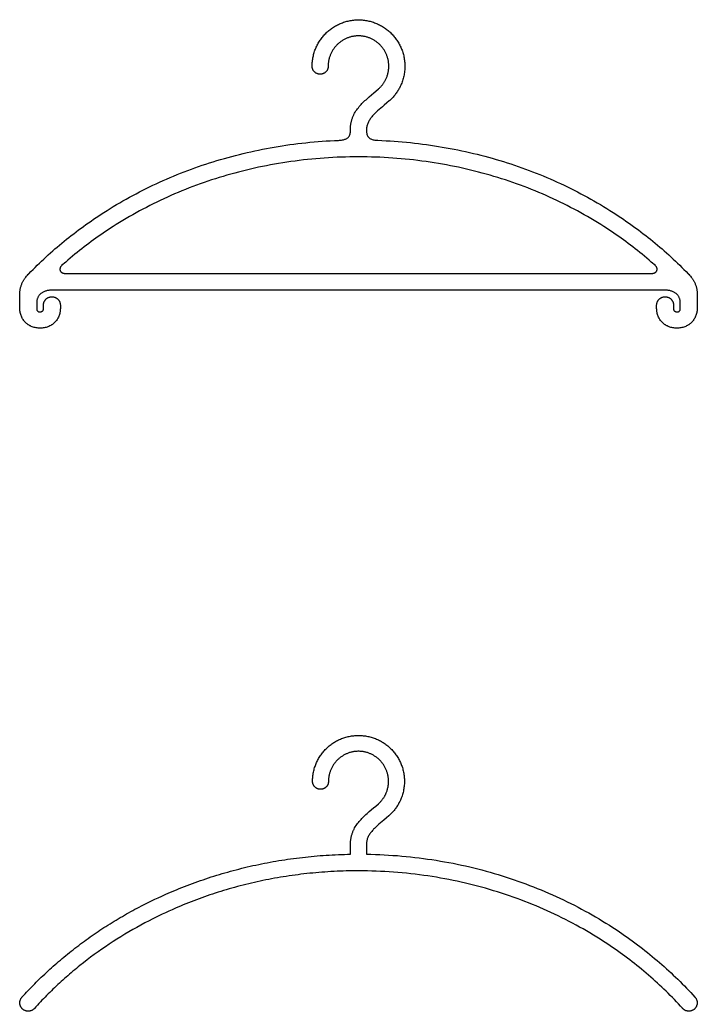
# Model space of a CAD drawing. Extents: x 27 to 2943, y 104 to 2866.
# Drawn here: x 1024 to 1424, y 1786 to 2371 of the extents above; entities that cross this region are included whole.
import ezdxf

# ---------------------------------------------------------------- set-up
doc = ezdxf.new("R2010")
doc.units = 0
doc.layers.add('IMPORT_-_HANGER_PACK_EPS', color=18, linetype='CONTINUOUS')

msp = doc.modelspace()

# ---------------------------------------------------------------- linework, layer by layer
at = {"layer": 'IMPORT_-_HANGER_PACK_EPS'}
for points in [[(1038.14, 2202.74), (1038.15, 2202.99), (1038.17, 2203.25), (1038.2, 2203.5), (1038.24, 2203.74), (1038.3, 2203.98), (1038.37, 2204.22), (1038.45, 2204.45), (1038.53, 2204.68), (1038.63, 2204.9), (1038.74, 2205.11), (1038.86, 2205.32), (1038.99, 2205.53), (1039.13, 2205.72), (1039.28, 2205.91), (1039.44, 2206.09), (1039.6, 2206.26), (1039.78, 2206.43), (1039.96, 2206.59), (1040.15, 2206.73), (1040.34, 2206.87), (1040.54, 2207), (1040.75, 2207.12), (1040.97, 2207.23), (1041.19, 2207.33), (1041.42, 2207.42), (1041.65, 2207.5), (1041.88, 2207.57), (1042.13, 2207.62), (1042.37, 2207.67), (1042.62, 2207.7), (1042.87, 2207.72), (1043.13, 2207.73), (1043.39, 2207.72), (1043.64, 2207.7), (1043.89, 2207.67), (1044.14, 2207.62), (1044.38, 2207.57), (1044.61, 2207.5), (1044.85, 2207.42), (1045.07, 2207.33), (1045.29, 2207.23), (1045.51, 2207.12), (1045.72, 2207), (1045.92, 2206.87), (1046.12, 2206.73), (1046.3, 2206.59), (1046.49, 2206.43), (1046.66, 2206.26), (1046.82, 2206.09), (1046.98, 2205.91), (1047.13, 2205.72), (1047.27, 2205.53), (1047.4, 2205.32), (1047.52, 2205.11), (1047.63, 2204.9), (1047.73, 2204.68), (1047.82, 2204.45), (1047.9, 2204.22), (1047.96, 2203.98), (1048.02, 2203.74), (1048.06, 2203.5), (1048.09, 2203.25), (1048.11, 2202.99), (1048.12, 2202.74), (1048.12, 2200.63), (1048.12, 2200.63), (1048.1, 2200.63), (1048.09, 2200.04), (1048.04, 2199.46), (1047.97, 2198.88), (1047.87, 2198.32), (1047.74, 2197.76), (1047.59, 2197.22), (1047.41, 2196.69), (1047.2, 2196.17), (1046.97, 2195.66), (1046.72, 2195.16), (1046.45, 2194.68), (1046.15, 2194.22), (1045.83, 2193.77), (1045.49, 2193.34), (1045.13, 2192.93), (1044.75, 2192.53), (1044.54, 2192.32), (1044.32, 2192.12), (1044.1, 2191.93), (1043.87, 2191.74), (1043.63, 2191.56), (1043.4, 2191.38), (1043.15, 2191.21), (1042.91, 2191.05), (1042.66, 2190.9), (1042.4, 2190.75), (1041.88, 2190.47), (1041.35, 2190.22), (1040.8, 2190), (1040.24, 2189.8), (1039.67, 2189.63), (1039.1, 2189.48), (1038.52, 2189.37), (1037.93, 2189.27), (1037.34, 2189.21), (1036.74, 2189.17), (1036.15, 2189.16), (1035.55, 2189.17), (1034.96, 2189.21), (1034.37, 2189.28), (1033.78, 2189.37), (1033.2, 2189.49), (1032.62, 2189.63), (1032.06, 2189.8), (1031.5, 2190), (1030.95, 2190.22), (1030.42, 2190.48), (1030.16, 2190.61), (1029.9, 2190.75), (1029.65, 2190.9), (1029.4, 2191.05), (1029.15, 2191.22), (1028.91, 2191.38), (1028.67, 2191.56), (1028.43, 2191.74), (1028.21, 2191.93), (1027.98, 2192.12), (1027.76, 2192.32), (1027.55, 2192.53), (1027.17, 2192.93), (1026.81, 2193.34), (1026.48, 2193.77), (1026.16, 2194.22), (1025.86, 2194.68), (1025.59, 2195.16), (1025.33, 2195.66), (1025.1, 2196.16), (1024.9, 2196.69), (1024.72, 2197.22), (1024.57, 2197.76), (1024.44, 2198.32), (1024.34, 2198.88), (1024.27, 2199.46), (1024.22, 2200.04), (1024.21, 2200.63), (1024.19, 2200.63), (1024.19, 2200.63), (1024.19, 2209.18), (1024.19, 2209.66), (1024.21, 2210.13), (1024.24, 2210.59), (1024.28, 2211.05), (1024.33, 2211.49), (1024.39, 2211.93), (1024.47, 2212.36), (1024.55, 2212.78), (1024.65, 2213.2), (1024.76, 2213.61), (1024.88, 2214.02), (1025.01, 2214.42), (1025.15, 2214.81), (1025.3, 2215.2), (1025.46, 2215.59), (1025.63, 2215.97), (1025.8, 2216.32), (1025.98, 2216.66), (1026.16, 2216.99), (1026.35, 2217.32), (1026.55, 2217.65), (1026.75, 2217.97), (1026.96, 2218.28), (1027.18, 2218.59), (1027.41, 2218.9), (1027.64, 2219.2), (1028.13, 2219.81), (1028.65, 2220.4), (1029.2, 2220.99), (1029.19, 2220.99), (1029.19, 2220.99), (1029.34, 2221.14), (1029.48, 2221.29), (1030.72, 2222.56), (1031.97, 2223.82), (1033.22, 2225.08), (1034.49, 2226.32), (1035.76, 2227.56), (1037.05, 2228.78), (1038.34, 2230), (1039.64, 2231.21), (1040.95, 2232.4), (1042.27, 2233.59), (1043.6, 2234.77), (1044.93, 2235.94), (1046.28, 2237.1), (1047.63, 2238.25), (1048.99, 2239.38), (1050.36, 2240.51), (1051.75, 2241.64), (1053.16, 2242.77), (1054.57, 2243.88), (1055.99, 2244.98), (1057.43, 2246.08), (1058.87, 2247.17), (1060.32, 2248.24), (1061.79, 2249.31), (1063.26, 2250.37), (1064.74, 2251.42), (1066.23, 2252.46), (1067.74, 2253.5), (1069.25, 2254.52), (1070.77, 2255.53), (1072.3, 2256.54), (1073.84, 2257.53), (1075.68, 2258.7), (1077.54, 2259.86), (1079.4, 2261), (1081.28, 2262.13), (1083.17, 2263.24), (1085.08, 2264.34), (1086.99, 2265.42), (1088.92, 2266.49), (1090.86, 2267.54), (1092.81, 2268.58), (1094.77, 2269.61), (1096.74, 2270.62), (1098.72, 2271.61), (1100.71, 2272.59), (1102.72, 2273.55), (1104.73, 2274.5), (1106.76, 2275.43), (1108.8, 2276.34), (1110.85, 2277.24), (1112.9, 2278.13), (1114.97, 2279), (1117.05, 2279.85), (1119.14, 2280.68), (1121.24, 2281.5), (1123.35, 2282.31), (1125.47, 2283.09), (1127.6, 2283.87), (1129.73, 2284.62), (1131.88, 2285.36), (1134.04, 2286.08), (1136.21, 2286.78), (1138.38, 2287.47), (1140.57, 2288.14), (1142.76, 2288.8), (1144.97, 2289.43), (1147.18, 2290.05), (1149.4, 2290.66), (1151.63, 2291.24), (1153.87, 2291.81), (1156.12, 2292.36), (1158.37, 2292.89), (1160.64, 2293.41), (1162.91, 2293.9), (1165.19, 2294.38), (1167.48, 2294.84), (1169.77, 2295.29), (1172.08, 2295.71), (1174.39, 2296.12), (1176.71, 2296.51), (1179.04, 2296.88), (1181.37, 2297.23), (1183.72, 2297.57), (1186.07, 2297.88), (1188.42, 2298.18), (1190.79, 2298.46), (1193.16, 2298.72), (1195.54, 2298.96), (1197.92, 2299.18), (1200.31, 2299.38), (1202.71, 2299.56), (1205.12, 2299.73), (1207.53, 2299.87), (1209.95, 2299.99), (1212.37, 2300.1), (1213.03, 2300.14), (1213.65, 2300.19), (1214.23, 2300.27), (1214.77, 2300.36), (1215.27, 2300.47), (1215.73, 2300.6), (1216.16, 2300.74), (1216.55, 2300.89), (1216.91, 2301.06), (1217.24, 2301.24), (1217.54, 2301.43), (1217.81, 2301.63), (1218.05, 2301.84), (1218.27, 2302.06), (1218.46, 2302.29), (1218.64, 2302.53), (1218.79, 2302.77), (1218.92, 2303.02), (1219.03, 2303.27), (1219.12, 2303.53), (1219.2, 2303.78), (1219.26, 2304.04), (1219.32, 2304.31), (1219.36, 2304.57), (1219.39, 2304.83), (1219.41, 2305.09), (1219.43, 2305.59), (1219.44, 2306.09), (1219.43, 2306.55), (1219.44, 2307.02), (1219.45, 2307.47), (1219.48, 2307.92), (1219.51, 2308.37), (1219.55, 2308.8), (1219.6, 2309.24), (1219.66, 2309.66), (1219.73, 2310.08), (1219.81, 2310.5), (1219.89, 2310.91), (1219.99, 2311.31), (1220.09, 2311.71), (1220.2, 2312.11), (1220.32, 2312.5), (1220.44, 2312.88), (1220.57, 2313.26), (1220.71, 2313.63), (1220.86, 2314), (1221.02, 2314.37), (1221.18, 2314.73), (1221.35, 2315.09), (1221.52, 2315.44), (1221.89, 2316.14), (1222.29, 2316.82), (1222.71, 2317.48), (1223.15, 2318.14), (1223.62, 2318.78), (1224.11, 2319.4), (1224.62, 2320.02), (1225.14, 2320.63), (1225.69, 2321.23), (1226.25, 2321.82), (1226.82, 2322.41), (1227.41, 2322.99), (1228.02, 2323.56), (1228.63, 2324.13), (1229.26, 2324.7), (1230.55, 2325.83), (1231.87, 2326.95), (1233.21, 2328.08), (1234.52, 2329.2), (1236.05, 2330.52), (1236.25, 2330.7), (1236.25, 2330.7), (1236.25, 2330.7), (1236.53, 2330.96), (1236.81, 2331.23), (1237.07, 2331.5), (1237.34, 2331.78), (1237.59, 2332.06), (1237.84, 2332.35), (1238.09, 2332.64), (1238.32, 2332.93), (1238.55, 2333.23), (1238.78, 2333.54), (1238.99, 2333.85), (1239.2, 2334.16), (1239.41, 2334.48), (1239.6, 2334.8), (1239.79, 2335.13), (1239.98, 2335.46), (1240.21, 2335.93), (1240.5, 2336.55), (1240.69, 2336.97), (1240.86, 2337.4), (1241.03, 2337.84), (1241.18, 2338.28), (1241.32, 2338.73), (1241.45, 2339.18), (1241.57, 2339.64), (1241.68, 2340.1), (1241.77, 2340.56), (1241.86, 2341.03), (1241.93, 2341.5), (1241.99, 2341.98), (1242.03, 2342.46), (1242.06, 2342.94), (1242.08, 2343.42), (1242.09, 2343.91), (1242.07, 2343.91), (1242.07, 2343.91), (1242.07, 2343.91), (1242.09, 2343.91), (1242.09, 2344.37), (1242.07, 2344.83), (1242.04, 2345.29), (1242, 2345.74), (1241.95, 2346.19), (1241.88, 2346.63), (1241.81, 2347.07), (1241.73, 2347.51), (1241.63, 2347.95), (1241.53, 2348.38), (1241.41, 2348.8), (1241.28, 2349.22), (1241.15, 2349.64), (1241, 2350.05), (1240.85, 2350.46), (1240.68, 2350.87), (1240.5, 2351.26), (1240.32, 2351.66), (1240.13, 2352.05), (1239.92, 2352.43), (1239.71, 2352.81), (1239.49, 2353.18), (1239.26, 2353.55), (1239.02, 2353.91), (1238.78, 2354.26), (1238.52, 2354.61), (1238.26, 2354.95), (1237.99, 2355.29), (1237.71, 2355.61), (1237.43, 2355.94), (1237.13, 2356.25), (1236.83, 2356.56), (1236.53, 2356.86), (1236.21, 2357.15), (1235.89, 2357.44), (1235.56, 2357.72), (1235.22, 2357.99), (1234.88, 2358.25), (1234.53, 2358.5), (1234.18, 2358.75), (1233.82, 2358.99), (1233.45, 2359.22), (1233.08, 2359.44), (1232.7, 2359.65), (1232.32, 2359.85), (1231.93, 2360.05), (1231.54, 2360.23), (1231.14, 2360.41), (1230.74, 2360.57), (1230.33, 2360.73), (1229.91, 2360.87), (1229.5, 2361.01), (1229.07, 2361.14), (1228.65, 2361.25), (1228.22, 2361.36), (1227.78, 2361.45), (1227.35, 2361.54), (1226.9, 2361.61), (1226.46, 2361.67), (1226.01, 2361.72), (1225.56, 2361.76), (1225.1, 2361.79), (1224.65, 2361.81), (1224.19, 2361.82), (1224.19, 2361.8), (1224.19, 2361.8), (1224.18, 2361.8), (1224.18, 2361.82), (1223.72, 2361.81), (1223.27, 2361.79), (1222.81, 2361.76), (1222.36, 2361.72), (1221.91, 2361.67), (1221.47, 2361.61), (1221.03, 2361.54), (1220.59, 2361.45), (1220.15, 2361.36), (1219.72, 2361.25), (1219.3, 2361.14), (1218.88, 2361.01), (1218.46, 2360.87), (1218.05, 2360.73), (1217.64, 2360.57), (1217.23, 2360.41), (1216.83, 2360.23), (1216.44, 2360.05), (1216.05, 2359.85), (1215.67, 2359.65), (1215.29, 2359.44), (1214.92, 2359.22), (1214.55, 2358.99), (1214.19, 2358.75), (1213.84, 2358.51), (1213.49, 2358.25), (1213.15, 2357.99), (1212.81, 2357.72), (1212.48, 2357.44), (1212.16, 2357.15), (1211.85, 2356.86), (1211.54, 2356.56), (1211.24, 2356.25), (1210.95, 2355.94), (1210.66, 2355.61), (1210.38, 2355.29), (1210.11, 2354.95), (1209.85, 2354.61), (1209.59, 2354.26), (1209.35, 2353.91), (1209.11, 2353.55), (1208.88, 2353.18), (1208.66, 2352.81), (1208.45, 2352.43), (1208.25, 2352.05), (1208.05, 2351.66), (1207.87, 2351.26), (1207.69, 2350.87), (1207.53, 2350.46), (1207.37, 2350.05), (1207.22, 2349.64), (1207.09, 2349.22), (1206.96, 2348.8), (1206.85, 2348.37), (1206.74, 2347.94), (1206.65, 2347.51), (1206.56, 2347.07), (1206.49, 2346.63), (1206.43, 2346.19), (1206.37, 2345.74), (1206.33, 2345.29), (1206.3, 2344.83), (1206.29, 2344.37), (1206.28, 2343.91), (1206.3, 2343.91), (1206.3, 2343.91), (1206.29, 2343.67), (1206.28, 2343.43), (1206.25, 2343.19), (1206.2, 2342.96), (1206.15, 2342.73), (1206.09, 2342.5), (1206.01, 2342.28), (1205.93, 2342.06), (1205.83, 2341.85), (1205.73, 2341.65), (1205.61, 2341.45), (1205.49, 2341.26), (1205.36, 2341.07), (1205.22, 2340.89), (1205.07, 2340.72), (1204.91, 2340.55), (1204.74, 2340.4), (1204.57, 2340.25), (1204.39, 2340.1), (1204.21, 2339.97), (1204.01, 2339.85), (1203.81, 2339.73), (1203.61, 2339.63), (1203.4, 2339.53), (1203.18, 2339.45), (1202.96, 2339.37), (1202.74, 2339.31), (1202.51, 2339.26), (1202.27, 2339.22), (1202.03, 2339.19), (1201.79, 2339.17), (1201.55, 2339.16), (1201.3, 2339.17), (1201.06, 2339.19), (1200.82, 2339.22), (1200.59, 2339.26), (1200.36, 2339.31), (1200.14, 2339.37), (1199.91, 2339.45), (1199.7, 2339.53), (1199.49, 2339.63), (1199.28, 2339.73), (1199.08, 2339.85), (1198.89, 2339.97), (1198.71, 2340.1), (1198.53, 2340.25), (1198.35, 2340.4), (1198.19, 2340.55), (1198.03, 2340.72), (1197.88, 2340.89), (1197.74, 2341.07), (1197.61, 2341.26), (1197.48, 2341.45), (1197.37, 2341.65), (1197.27, 2341.85), (1197.17, 2342.06), (1197.09, 2342.28), (1197.01, 2342.5), (1196.95, 2342.73), (1196.89, 2342.96), (1196.85, 2343.19), (1196.82, 2343.43), (1196.8, 2343.67), (1196.8, 2343.91), (1196.8, 2343.91), (1196.82, 2343.91), (1196.82, 2344.62), (1196.85, 2345.32), (1196.89, 2346.02), (1196.96, 2346.72), (1197.03, 2347.41), (1197.13, 2348.09), (1197.24, 2348.77), (1197.37, 2349.44), (1197.52, 2350.11), (1197.68, 2350.76), (1197.85, 2351.42), (1198.04, 2352.07), (1198.25, 2352.71), (1198.47, 2353.34), (1198.71, 2353.96), (1198.96, 2354.58), (1199.23, 2355.19), (1199.51, 2355.79), (1199.81, 2356.39), (1200.11, 2356.98), (1200.44, 2357.55), (1200.77, 2358.12), (1201.12, 2358.68), (1201.48, 2359.23), (1201.86, 2359.77), (1202.25, 2360.3), (1202.64, 2360.83), (1203.06, 2361.34), (1203.48, 2361.84), (1203.92, 2362.33), (1204.36, 2362.81), (1204.82, 2363.28), (1205.29, 2363.74), (1205.77, 2364.18), (1206.26, 2364.62), (1206.76, 2365.04), (1207.27, 2365.45), (1207.79, 2365.85), (1208.33, 2366.24), (1208.87, 2366.62), (1209.42, 2366.98), (1209.98, 2367.33), (1210.55, 2367.66), (1211.12, 2367.98), (1211.71, 2368.29), (1212.3, 2368.59), (1212.91, 2368.87), (1213.52, 2369.14), (1214.13, 2369.39), (1214.76, 2369.62), (1215.39, 2369.85), (1216.03, 2370.05), (1216.68, 2370.25), (1217.33, 2370.42), (1217.99, 2370.58), (1218.66, 2370.73), (1219.33, 2370.86), (1220.01, 2370.97), (1220.69, 2371.06), (1221.38, 2371.14), (1222.07, 2371.2), (1222.77, 2371.25), (1223.48, 2371.27), (1224.18, 2371.28), (1224.18, 2371.3), (1224.19, 2371.3), (1224.19, 2371.3), (1224.19, 2371.28), (1224.89, 2371.27), (1225.6, 2371.25), (1226.3, 2371.2), (1226.99, 2371.14), (1227.68, 2371.06), (1228.36, 2370.97), (1229.04, 2370.86), (1229.71, 2370.73), (1230.38, 2370.58), (1231.04, 2370.42), (1231.69, 2370.25), (1232.34, 2370.05), (1232.98, 2369.85), (1233.61, 2369.62), (1234.24, 2369.39), (1234.86, 2369.14), (1235.47, 2368.87), (1236.07, 2368.59), (1236.66, 2368.29), (1237.25, 2367.98), (1237.83, 2367.66), (1238.4, 2367.33), (1238.96, 2366.98), (1239.51, 2366.62), (1240.05, 2366.24), (1240.58, 2365.85), (1241.1, 2365.45), (1241.61, 2365.04), (1242.11, 2364.62), (1242.6, 2364.18), (1243.08, 2363.74), (1243.55, 2363.28), (1244.01, 2362.81), (1244.46, 2362.33), (1244.89, 2361.84), (1245.32, 2361.34), (1245.73, 2360.83), (1246.13, 2360.3), (1246.51, 2359.77), (1246.89, 2359.23), (1247.25, 2358.68), (1247.6, 2358.12), (1247.94, 2357.55), (1248.26, 2356.98), (1248.57, 2356.39), (1248.86, 2355.79), (1249.14, 2355.19), (1249.41, 2354.58), (1249.66, 2353.96), (1249.9, 2353.34), (1250.12, 2352.71), (1250.33, 2352.07), (1250.52, 2351.42), (1250.7, 2350.77), (1250.86, 2350.11), (1251, 2349.44), (1251.13, 2348.77), (1251.24, 2348.09), (1251.34, 2347.41), (1251.42, 2346.72), (1251.48, 2346.02), (1251.52, 2345.33), (1251.55, 2344.62), (1251.56, 2343.91), (1251.58, 2343.91), (1251.58, 2343.91), (1251.58, 2343.91), (1251.56, 2343.91), (1251.55, 2343.16), (1251.52, 2342.41), (1251.47, 2341.67), (1251.4, 2340.93), (1251.31, 2340.2), (1251.2, 2339.48), (1251.08, 2338.76), (1250.93, 2338.05), (1250.77, 2337.35), (1250.59, 2336.65), (1250.39, 2335.96), (1250.18, 2335.28), (1249.95, 2334.61), (1249.7, 2333.95), (1249.43, 2333.29), (1249.15, 2332.65), (1248.98, 2332.28), (1248.78, 2331.89), (1248.33, 2331.01), (1248.04, 2330.49), (1247.75, 2329.97), (1247.44, 2329.47), (1247.12, 2328.97), (1246.8, 2328.48), (1246.46, 2328), (1246.12, 2327.53), (1245.76, 2327.06), (1245.4, 2326.6), (1245.02, 2326.15), (1244.64, 2325.71), (1244.25, 2325.28), (1243.85, 2324.86), (1243.44, 2324.45), (1243.02, 2324.04), (1242.6, 2323.65), (1242.56, 2323.61), (1242.56, 2323.61), (1242.56, 2323.61), (1242.27, 2323.37), (1240.88, 2322.18), (1239.29, 2320.85), (1238.29, 2320), (1237.3, 2319.15), (1236.33, 2318.31), (1235.39, 2317.47), (1234.94, 2317.06), (1234.49, 2316.64), (1234.06, 2316.21), (1233.64, 2315.79), (1233.23, 2315.37), (1232.83, 2314.94), (1232.45, 2314.51), (1232.09, 2314.08), (1231.74, 2313.65), (1231.4, 2313.21), (1231.09, 2312.77), (1230.79, 2312.32), (1230.51, 2311.88), (1230.25, 2311.42), (1230.01, 2310.96), (1229.8, 2310.5), (1229.6, 2310.03), (1229.43, 2309.55), (1229.28, 2309.07), (1229.16, 2308.58), (1229.06, 2308.08), (1228.99, 2307.58), (1228.95, 2307.07), (1228.94, 2306.55), (1228.93, 2306.12), (1228.93, 2305.66), (1228.94, 2305.17), (1228.96, 2304.92), (1228.98, 2304.66), (1229.01, 2304.4), (1229.05, 2304.15), (1229.1, 2303.89), (1229.17, 2303.63), (1229.25, 2303.37), (1229.35, 2303.11), (1229.46, 2302.86), (1229.6, 2302.62), (1229.75, 2302.37), (1229.93, 2302.14), (1230.13, 2301.91), (1230.36, 2301.7), (1230.61, 2301.49), (1230.89, 2301.29), (1231.2, 2301.1), (1231.55, 2300.93), (1231.92, 2300.77), (1232.33, 2300.62), (1232.77, 2300.49), (1233.25, 2300.38), (1233.77, 2300.29), (1234.33, 2300.21), (1234.93, 2300.15), (1235.57, 2300.12), (1238, 2300.01), (1240.43, 2299.89), (1242.85, 2299.75), (1245.26, 2299.59), (1247.67, 2299.41), (1250.07, 2299.21), (1252.46, 2298.99), (1254.84, 2298.75), (1257.22, 2298.5), (1259.6, 2298.22), (1261.96, 2297.93), (1264.32, 2297.61), (1266.67, 2297.28), (1269.01, 2296.93), (1271.34, 2296.56), (1273.67, 2296.17), (1275.99, 2295.77), (1278.3, 2295.34), (1280.61, 2294.9), (1282.9, 2294.44), (1285.19, 2293.96), (1287.47, 2293.47), (1289.74, 2292.95), (1292.01, 2292.42), (1294.26, 2291.87), (1296.51, 2291.3), (1298.74, 2290.72), (1300.97, 2290.11), (1303.19, 2289.49), (1305.4, 2288.86), (1307.6, 2288.2), (1309.8, 2287.53), (1311.98, 2286.84), (1314.15, 2286.14), (1316.32, 2285.42), (1318.47, 2284.68), (1320.62, 2283.92), (1322.75, 2283.15), (1324.88, 2282.36), (1326.99, 2281.56), (1329.1, 2280.74), (1331.19, 2279.9), (1333.28, 2279.05), (1335.35, 2278.18), (1337.42, 2277.29), (1339.47, 2276.39), (1341.52, 2275.47), (1343.55, 2274.54), (1345.57, 2273.59), (1347.58, 2272.62), (1349.58, 2271.64), (1351.57, 2270.65), (1353.55, 2269.64), (1355.51, 2268.61), (1357.47, 2267.57), (1359.41, 2266.51), (1361.34, 2265.44), (1363.26, 2264.36), (1365.17, 2263.26), (1367.07, 2262.14), (1368.95, 2261.01), (1370.83, 2259.87), (1372.69, 2258.71), (1374.54, 2257.53), (1376.08, 2256.54), (1377.61, 2255.53), (1379.13, 2254.52), (1380.64, 2253.5), (1382.14, 2252.46), (1383.63, 2251.42), (1385.11, 2250.37), (1386.59, 2249.31), (1388.05, 2248.24), (1389.5, 2247.17), (1390.95, 2246.08), (1392.38, 2244.98), (1393.8, 2243.88), (1395.22, 2242.77), (1396.62, 2241.64), (1398.01, 2240.51), (1399.38, 2239.38), (1400.74, 2238.25), (1402.1, 2237.1), (1403.44, 2235.94), (1404.78, 2234.77), (1406.1, 2233.59), (1407.42, 2232.4), (1408.73, 2231.21), (1410.03, 2230), (1411.33, 2228.78), (1412.61, 2227.56), (1413.88, 2226.32), (1415.15, 2225.08), (1416.4, 2223.82), (1417.65, 2222.56), (1418.89, 2221.29), (1419.04, 2221.14), (1419.18, 2220.99), (1419.18, 2220.99), (1419.18, 2220.99), (1419.72, 2220.4), (1420.24, 2219.81), (1420.73, 2219.2), (1420.96, 2218.9), (1421.19, 2218.59), (1421.41, 2218.28), (1421.62, 2217.97), (1421.83, 2217.65), (1422.02, 2217.32), (1422.21, 2216.99), (1422.4, 2216.66), (1422.57, 2216.32), (1422.74, 2215.97), (1422.91, 2215.59), (1423.07, 2215.2), (1423.23, 2214.81), (1423.37, 2214.42), (1423.5, 2214.02), (1423.61, 2213.61), (1423.72, 2213.2), (1423.82, 2212.78), (1423.9, 2212.36), (1423.98, 2211.93), (1424.04, 2211.49), (1424.09, 2211.05), (1424.13, 2210.59), (1424.16, 2210.13), (1424.18, 2209.66), (1424.19, 2209.18), (1424.19, 2200.63), (1424.19, 2200.63), (1424.17, 2200.63), (1424.15, 2200.04), (1424.11, 2199.46), (1424.03, 2198.88), (1423.93, 2198.32), (1423.81, 2197.76), (1423.65, 2197.22), (1423.47, 2196.69), (1423.27, 2196.16), (1423.04, 2195.66), (1422.79, 2195.16), (1422.51, 2194.68), (1422.22, 2194.22), (1421.9, 2193.77), (1421.56, 2193.34), (1421.2, 2192.93), (1420.82, 2192.53), (1420.61, 2192.32), (1420.39, 2192.12), (1420.17, 2191.93), (1419.94, 2191.74), (1419.7, 2191.56), (1419.47, 2191.38), (1419.22, 2191.22), (1418.98, 2191.05), (1418.73, 2190.9), (1418.47, 2190.75), (1417.95, 2190.48), (1417.42, 2190.22), (1416.87, 2190), (1416.31, 2189.8), (1415.75, 2189.63), (1415.17, 2189.49), (1414.59, 2189.37), (1414, 2189.28), (1413.41, 2189.21), (1412.82, 2189.17), (1412.22, 2189.16), (1411.63, 2189.17), (1411.04, 2189.21), (1410.44, 2189.27), (1409.86, 2189.37), (1409.27, 2189.48), (1408.7, 2189.63), (1408.13, 2189.8), (1407.57, 2190), (1407.03, 2190.22), (1406.49, 2190.47), (1406.23, 2190.61), (1405.97, 2190.75), (1405.72, 2190.9), (1405.47, 2191.05), (1405.22, 2191.21), (1404.98, 2191.38), (1404.74, 2191.56), (1404.5, 2191.74), (1404.28, 2191.93), (1404.05, 2192.12), (1403.83, 2192.32), (1403.62, 2192.53), (1403.24, 2192.93), (1402.88, 2193.34), (1402.54, 2193.77), (1402.23, 2194.22), (1401.93, 2194.68), (1401.65, 2195.16), (1401.4, 2195.66), (1401.17, 2196.17), (1400.97, 2196.69), (1400.79, 2197.22), (1400.63, 2197.76), (1400.51, 2198.32), (1400.4, 2198.88), (1400.33, 2199.46), (1400.29, 2200.04), (1400.27, 2200.63), (1400.25, 2200.63), (1400.25, 2200.63), (1400.25, 2202.74), (1400.26, 2202.99), (1400.28, 2203.25), (1400.31, 2203.5), (1400.35, 2203.74), (1400.41, 2203.98), (1400.48, 2204.22), (1400.56, 2204.45), (1400.65, 2204.68), (1400.75, 2204.9), (1400.86, 2205.11), (1400.98, 2205.32), (1401.11, 2205.53), (1401.24, 2205.72), (1401.39, 2205.91), (1401.55, 2206.09), (1401.71, 2206.26), (1401.89, 2206.43), (1402.07, 2206.59), (1402.26, 2206.73), (1402.45, 2206.87), (1402.66, 2207), (1402.86, 2207.12), (1403.08, 2207.23), (1403.3, 2207.33), (1403.53, 2207.42), (1403.76, 2207.5), (1404, 2207.57), (1404.24, 2207.62), (1404.48, 2207.67), (1404.73, 2207.7), (1404.99, 2207.72), (1405.24, 2207.73), (1405.5, 2207.72), (1405.75, 2207.7), (1406, 2207.67), (1406.25, 2207.62), (1406.49, 2207.57), (1406.73, 2207.5), (1406.96, 2207.42), (1407.18, 2207.33), (1407.4, 2207.23), (1407.62, 2207.12), (1407.83, 2207), (1408.03, 2206.87), (1408.23, 2206.73), (1408.42, 2206.59), (1408.6, 2206.43), (1408.77, 2206.26), (1408.93, 2206.09), (1409.09, 2205.91), (1409.24, 2205.72), (1409.38, 2205.53), (1409.51, 2205.32), (1409.63, 2205.11), (1409.74, 2204.9), (1409.84, 2204.68), (1409.93, 2204.45), (1410.01, 2204.22), (1410.07, 2203.98), (1410.13, 2203.74), (1410.17, 2203.5), (1410.21, 2203.25), (1410.22, 2202.99), (1410.23, 2202.74), (1410.23, 2200.63), (1410.23, 2200.63), (1410.23, 2200.63), (1410.24, 2200.41), (1410.28, 2200.19), (1410.33, 2199.99), (1410.4, 2199.81), (1410.49, 2199.64), (1410.6, 2199.48), (1410.72, 2199.34), (1410.86, 2199.22), (1411, 2199.11), (1411.16, 2199.01), (1411.32, 2198.93), (1411.5, 2198.86), (1411.67, 2198.81), (1411.86, 2198.77), (1412.04, 2198.74), (1412.23, 2198.73), (1412.42, 2198.74), (1412.6, 2198.76), (1412.79, 2198.8), (1412.96, 2198.85), (1413.14, 2198.91), (1413.3, 2198.99), (1413.46, 2199.09), (1413.6, 2199.2), (1413.74, 2199.32), (1413.86, 2199.47), (1413.97, 2199.62), (1414.06, 2199.79), (1414.13, 2199.98), (1414.18, 2200.18), (1414.22, 2200.4), (1414.23, 2200.63), (1414.22, 2204.37), (1414.21, 2204.36), (1414.2, 2204.72), (1414.17, 2205.07), (1414.13, 2205.42), (1414.06, 2205.77), (1413.98, 2206.11), (1413.88, 2206.45), (1413.77, 2206.78), (1413.64, 2207.1), (1413.49, 2207.42), (1413.32, 2207.73), (1413.13, 2208.03), (1412.93, 2208.32), (1412.72, 2208.61), (1412.49, 2208.88), (1412.24, 2209.15), (1411.97, 2209.4), (1411.69, 2209.64), (1411.39, 2209.87), (1411.08, 2210.09), (1410.76, 2210.3), (1410.41, 2210.49), (1410.06, 2210.67), (1409.69, 2210.83), (1409.3, 2210.98), (1408.9, 2211.11), (1408.48, 2211.23), (1408.05, 2211.33), (1407.61, 2211.42), (1407.15, 2211.48), (1406.68, 2211.53), (1406.2, 2211.56), (1405.7, 2211.57), (1224.19, 2211.57), (1042.67, 2211.57), (1042.17, 2211.56), (1041.69, 2211.53), (1041.22, 2211.48), (1040.76, 2211.42), (1040.32, 2211.33), (1039.89, 2211.23), (1039.48, 2211.11), (1039.07, 2210.98), (1038.69, 2210.83), (1038.32, 2210.67), (1037.96, 2210.49), (1037.62, 2210.3), (1037.29, 2210.09), (1036.98, 2209.87), (1036.68, 2209.64), (1036.4, 2209.4), (1036.14, 2209.15), (1035.89, 2208.88), (1035.66, 2208.61), (1035.44, 2208.32), (1035.24, 2208.03), (1035.05, 2207.73), (1034.89, 2207.42), (1034.74, 2207.1), (1034.6, 2206.78), (1034.49, 2206.45), (1034.39, 2206.11), (1034.31, 2205.77), (1034.25, 2205.42), (1034.2, 2205.07), (1034.17, 2204.72), (1034.16, 2204.36), (1034.15, 2204.37), (1034.15, 2200.63), (1034.16, 2200.4), (1034.19, 2200.18), (1034.24, 2199.98), (1034.32, 2199.79), (1034.41, 2199.62), (1034.51, 2199.47), (1034.64, 2199.32), (1034.77, 2199.2), (1034.92, 2199.09), (1035.07, 2198.99), (1035.24, 2198.91), (1035.41, 2198.85), (1035.59, 2198.8), (1035.77, 2198.76), (1035.96, 2198.74), (1036.14, 2198.73), (1036.33, 2198.74), (1036.52, 2198.77), (1036.7, 2198.81), (1036.88, 2198.86), (1037.05, 2198.93), (1037.22, 2199.01), (1037.37, 2199.11), (1037.52, 2199.22), (1037.65, 2199.34), (1037.77, 2199.48), (1037.88, 2199.64), (1037.97, 2199.81), (1038.04, 2199.99), (1038.1, 2200.19), (1038.13, 2200.41), (1038.14, 2200.63), (1038.14, 2200.63), (1038.14, 2200.63), (1038.14, 2202.74)], [(1224.19, 2290.36), (1224.19, 2290.36), (1221.64, 2290.35), (1219.1, 2290.31), (1216.56, 2290.26), (1214.04, 2290.18), (1211.52, 2290.08), (1209, 2289.96), (1206.5, 2289.82), (1204, 2289.65), (1201.51, 2289.47), (1199.03, 2289.26), (1196.55, 2289.03), (1194.08, 2288.78), (1191.62, 2288.51), (1189.17, 2288.22), (1186.72, 2287.91), (1184.29, 2287.58), (1181.86, 2287.22), (1179.44, 2286.85), (1177.03, 2286.46), (1174.63, 2286.04), (1172.23, 2285.61), (1169.85, 2285.15), (1167.47, 2284.67), (1165.11, 2284.18), (1162.75, 2283.66), (1160.4, 2283.13), (1158.06, 2282.57), (1155.73, 2282), (1153.41, 2281.41), (1151.1, 2280.79), (1148.81, 2280.16), (1146.52, 2279.51), (1144.24, 2278.84), (1141.97, 2278.15), (1139.71, 2277.44), (1137.46, 2276.72), (1135.22, 2275.97), (1132.99, 2275.21), (1130.78, 2274.42), (1128.57, 2273.62), (1126.38, 2272.8), (1124.19, 2271.97), (1122.02, 2271.11), (1119.86, 2270.24), (1117.71, 2269.35), (1115.58, 2268.44), (1113.45, 2267.51), (1111.34, 2266.57), (1109.23, 2265.6), (1107.14, 2264.63), (1105.07, 2263.63), (1103, 2262.62), (1100.95, 2261.59), (1098.91, 2260.54), (1096.88, 2259.47), (1094.86, 2258.39), (1092.86, 2257.3), (1090.87, 2256.18), (1088.9, 2255.05), (1086.93, 2253.9), (1084.98, 2252.74), (1083.05, 2251.56), (1081.12, 2250.36), (1079.22, 2249.15), (1077.75, 2248.2), (1076.29, 2247.25), (1074.83, 2246.28), (1073.39, 2245.3), (1071.95, 2244.31), (1070.52, 2243.31), (1069.1, 2242.3), (1067.69, 2241.29), (1066.28, 2240.26), (1064.89, 2239.22), (1063.5, 2238.17), (1062.11, 2237.12), (1060.74, 2236.05), (1059.38, 2234.98), (1058.02, 2233.89), (1056.67, 2232.8), (1055.31, 2231.67), (1053.95, 2230.53), (1052.6, 2229.39), (1051.26, 2228.24), (1048.88, 2226.12), (1048.7, 2225.96), (1048.55, 2225.79), (1048.41, 2225.62), (1048.29, 2225.44), (1048.18, 2225.26), (1048.09, 2225.07), (1048.01, 2224.88), (1047.95, 2224.69), (1047.91, 2224.5), (1047.88, 2224.31), (1047.86, 2224.12), (1047.86, 2223.93), (1047.87, 2223.74), (1047.9, 2223.56), (1047.94, 2223.37), (1048, 2223.2), (1048.07, 2223.03), (1048.15, 2222.86), (1048.25, 2222.7), (1048.36, 2222.55), (1048.48, 2222.4), (1048.62, 2222.27), (1048.77, 2222.14), (1048.93, 2222.02), (1049.11, 2221.92), (1049.29, 2221.82), (1049.49, 2221.74), (1049.7, 2221.67), (1049.93, 2221.62), (1050.16, 2221.58), (1050.41, 2221.55), (1050.67, 2221.55), (1224.19, 2221.55), (1397.71, 2221.55), (1397.96, 2221.55), (1398.21, 2221.58), (1398.44, 2221.62), (1398.67, 2221.67), (1398.88, 2221.74), (1399.08, 2221.82), (1399.26, 2221.92), (1399.44, 2222.02), (1399.6, 2222.14), (1399.75, 2222.27), (1399.89, 2222.4), (1400.01, 2222.55), (1400.12, 2222.7), (1400.22, 2222.86), (1400.3, 2223.03), (1400.37, 2223.2), (1400.43, 2223.37), (1400.47, 2223.56), (1400.5, 2223.74), (1400.51, 2223.93), (1400.51, 2224.12), (1400.5, 2224.31), (1400.47, 2224.5), (1400.42, 2224.69), (1400.36, 2224.88), (1400.28, 2225.07), (1400.19, 2225.26), (1400.08, 2225.44), (1399.96, 2225.62), (1399.82, 2225.79), (1399.67, 2225.96), (1399.5, 2226.12), (1397.11, 2228.24), (1395.77, 2229.39), (1394.42, 2230.53), (1393.07, 2231.67), (1391.7, 2232.8), (1390.35, 2233.89), (1388.99, 2234.98), (1387.63, 2236.05), (1386.26, 2237.12), (1384.88, 2238.17), (1383.49, 2239.22), (1382.09, 2240.26), (1380.68, 2241.29), (1379.27, 2242.3), (1377.85, 2243.31), (1376.42, 2244.31), (1374.98, 2245.3), (1373.54, 2246.28), (1372.09, 2247.25), (1370.62, 2248.2), (1369.16, 2249.15), (1367.25, 2250.36), (1365.32, 2251.56), (1363.39, 2252.74), (1361.44, 2253.9), (1359.48, 2255.05), (1357.5, 2256.18), (1355.51, 2257.3), (1353.51, 2258.39), (1351.49, 2259.47), (1349.47, 2260.54), (1347.42, 2261.59), (1345.37, 2262.62), (1343.31, 2263.63), (1341.23, 2264.63), (1339.14, 2265.6), (1337.04, 2266.57), (1334.92, 2267.51), (1332.8, 2268.44), (1330.66, 2269.35), (1328.51, 2270.24), (1326.35, 2271.11), (1324.18, 2271.97), (1321.99, 2272.8), (1319.8, 2273.62), (1317.59, 2274.42), (1315.38, 2275.21), (1313.15, 2275.97), (1310.91, 2276.72), (1308.66, 2277.44), (1306.41, 2278.15), (1304.14, 2278.84), (1301.86, 2279.51), (1299.57, 2280.16), (1297.27, 2280.79), (1294.96, 2281.41), (1292.64, 2282), (1290.31, 2282.57), (1287.97, 2283.13), (1285.62, 2283.66), (1283.27, 2284.18), (1280.9, 2284.67), (1278.52, 2285.15), (1276.14, 2285.61), (1273.74, 2286.04), (1271.34, 2286.46), (1268.93, 2286.85), (1266.51, 2287.22), (1264.08, 2287.58), (1261.65, 2287.91), (1259.2, 2288.22), (1256.75, 2288.51), (1254.29, 2288.78), (1251.82, 2289.03), (1249.35, 2289.26), (1246.86, 2289.47), (1244.37, 2289.65), (1241.87, 2289.82), (1239.37, 2289.96), (1236.85, 2290.08), (1234.33, 2290.18), (1231.81, 2290.26), (1229.27, 2290.31), (1226.73, 2290.35), (1224.19, 2290.36), (1224.19, 2290.36)], [(1422.94, 1793.92), (1423.1, 1793.73), (1423.25, 1793.53), (1423.4, 1793.33), (1423.52, 1793.11), (1423.64, 1792.9), (1423.75, 1792.68), (1423.84, 1792.46), (1423.93, 1792.23), (1424, 1792), (1424.06, 1791.77), (1424.11, 1791.54), (1424.14, 1791.3), (1424.17, 1791.07), (1424.18, 1790.83), (1424.19, 1790.59), (1424.18, 1790.36), (1424.16, 1790.12), (1424.13, 1789.89), (1424.09, 1789.65), (1424.03, 1789.42), (1423.97, 1789.19), (1423.89, 1788.97), (1423.81, 1788.74), (1423.71, 1788.52), (1423.6, 1788.31), (1423.48, 1788.1), (1423.35, 1787.89), (1423.21, 1787.69), (1423.06, 1787.5), (1422.89, 1787.31), (1422.72, 1787.13), (1422.53, 1786.96), (1422.34, 1786.79), (1422.14, 1786.64), (1421.93, 1786.5), (1421.72, 1786.37), (1421.51, 1786.25), (1421.29, 1786.15), (1421.07, 1786.05), (1420.84, 1785.97), (1420.61, 1785.9), (1420.38, 1785.84), (1420.15, 1785.79), (1419.91, 1785.75), (1419.67, 1785.73), (1419.44, 1785.71), (1419.2, 1785.71), (1418.96, 1785.72), (1418.73, 1785.74), (1418.49, 1785.77), (1418.26, 1785.81), (1418.03, 1785.86), (1417.8, 1785.92), (1417.57, 1786), (1417.35, 1786.09), (1417.13, 1786.18), (1416.92, 1786.29), (1416.71, 1786.41), (1416.5, 1786.54), (1416.3, 1786.69), (1416.11, 1786.84), (1415.92, 1787), (1415.74, 1787.18), (1415.56, 1787.36), (1415.56, 1787.36), (1415.52, 1787.42), (1414.34, 1788.71), (1413.15, 1789.99), (1411.96, 1791.27), (1410.75, 1792.53), (1409.53, 1793.79), (1408.3, 1795.04), (1407.06, 1796.28), (1405.81, 1797.51), (1404.55, 1798.73), (1403.28, 1799.94), (1402, 1801.15), (1400.72, 1802.34), (1399.42, 1803.52), (1398.11, 1804.7), (1396.79, 1805.86), (1395.46, 1807.02), (1394.12, 1808.17), (1392.77, 1809.31), (1391.41, 1810.44), (1390.04, 1811.57), (1388.65, 1812.69), (1387.25, 1813.79), (1385.85, 1814.89), (1384.43, 1815.98), (1383, 1817.07), (1381.56, 1818.14), (1380.11, 1819.2), (1378.65, 1820.26), (1377.18, 1821.31), (1375.7, 1822.34), (1374.21, 1823.37), (1372.71, 1824.39), (1370.78, 1825.68), (1368.83, 1826.96), (1366.86, 1828.22), (1364.88, 1829.46), (1362.88, 1830.68), (1360.87, 1831.89), (1358.85, 1833.08), (1356.81, 1834.25), (1354.76, 1835.4), (1352.69, 1836.54), (1350.61, 1837.66), (1348.52, 1838.76), (1346.41, 1839.85), (1344.29, 1840.91), (1342.16, 1841.96), (1340.01, 1842.99), (1337.85, 1844), (1335.68, 1844.99), (1333.49, 1845.97), (1331.3, 1846.92), (1329.09, 1847.86), (1326.86, 1848.78), (1324.63, 1849.68), (1322.38, 1850.56), (1320.12, 1851.42), (1317.85, 1852.26), (1315.57, 1853.08), (1313.28, 1853.88), (1310.97, 1854.66), (1308.65, 1855.42), (1306.33, 1856.16), (1303.99, 1856.88), (1301.64, 1857.58), (1299.28, 1858.27), (1296.91, 1858.93), (1294.53, 1859.56), (1292.14, 1860.18), (1289.73, 1860.78), (1287.32, 1861.36), (1284.9, 1861.91), (1282.47, 1862.45), (1280.03, 1862.96), (1277.58, 1863.45), (1275.12, 1863.92), (1272.65, 1864.37), (1270.17, 1864.79), (1267.69, 1865.2), (1265.19, 1865.58), (1262.69, 1865.94), (1260.18, 1866.28), (1257.66, 1866.59), (1255.13, 1866.88), (1252.59, 1867.15), (1250.04, 1867.4), (1247.49, 1867.63), (1244.93, 1867.83), (1242.36, 1868), (1239.79, 1868.16), (1237.2, 1868.29), (1234.61, 1868.4), (1232.02, 1868.48), (1229.41, 1868.54), (1226.8, 1868.58), (1224.19, 1868.59), (1224.18, 1868.59), (1224.18, 1868.61), (1222.37, 1868.6), (1220.55, 1868.58), (1218.74, 1868.56), (1216.93, 1868.51), (1215.12, 1868.46), (1213.32, 1868.4), (1211.52, 1868.32), (1209.72, 1868.24), (1207.93, 1868.14), (1206.14, 1868.03), (1204.36, 1867.91), (1202.58, 1867.78), (1200.8, 1867.64), (1199.03, 1867.48), (1197.25, 1867.32), (1195.49, 1867.14), (1193.73, 1866.96), (1191.97, 1866.76), (1190.21, 1866.55), (1188.46, 1866.33), (1186.71, 1866.1), (1184.97, 1865.86), (1183.23, 1865.61), (1181.5, 1865.34), (1179.77, 1865.07), (1178.04, 1864.79), (1176.32, 1864.49), (1174.6, 1864.19), (1172.89, 1863.87), (1171.18, 1863.55), (1169.48, 1863.21), (1167.78, 1862.86), (1166.08, 1862.5), (1164.39, 1862.14), (1162.71, 1861.76), (1161.02, 1861.37), (1159.35, 1860.97), (1157.68, 1860.56), (1156.01, 1860.14), (1154.35, 1859.72), (1152.69, 1859.28), (1151.04, 1858.83), (1149.39, 1858.37), (1147.75, 1857.9), (1146.11, 1857.42), (1144.48, 1856.93), (1142.86, 1856.43), (1141.24, 1855.93), (1139.62, 1855.41), (1138.01, 1854.88), (1136.41, 1854.34), (1134.81, 1853.8), (1133.21, 1853.24), (1131.62, 1852.67), (1130.04, 1852.1), (1128.46, 1851.51), (1126.89, 1850.92), (1125.33, 1850.32), (1123.77, 1849.7), (1122.21, 1849.08), (1120.66, 1848.45), (1119.12, 1847.81), (1117.58, 1847.16), (1116.05, 1846.5), (1114.1, 1845.65), (1112.15, 1844.77), (1110.21, 1843.87), (1108.26, 1842.96), (1106.32, 1842.02), (1104.37, 1841.07), (1102.43, 1840.1), (1100.5, 1839.11), (1098.06, 1837.83), (1095.65, 1836.53), (1093.25, 1835.21), (1090.87, 1833.86), (1088.51, 1832.49), (1086.17, 1831.1), (1083.85, 1829.69), (1081.55, 1828.25), (1079.27, 1826.78), (1077.01, 1825.3), (1074.77, 1823.79), (1072.55, 1822.27), (1070.35, 1820.72), (1068.17, 1819.14), (1066.01, 1817.55), (1063.88, 1815.94), (1061.76, 1814.3), (1059.67, 1812.64), (1058.63, 1811.81), (1057.6, 1810.96), (1056.57, 1810.12), (1055.55, 1809.27), (1054.54, 1808.41), (1053.53, 1807.55), (1052.52, 1806.68), (1051.52, 1805.81), (1050.53, 1804.93), (1049.54, 1804.05), (1048.56, 1803.16), (1047.59, 1802.27), (1046.62, 1801.37), (1045.65, 1800.47), (1044.69, 1799.56), (1043.74, 1798.65), (1042.8, 1797.73), (1041.86, 1796.81), (1040.92, 1795.89), (1039.99, 1794.96), (1039.07, 1794.02), (1038.16, 1793.08), (1037.25, 1792.14), (1036.34, 1791.19), (1035.44, 1790.23), (1034.55, 1789.27), (1033.67, 1788.31), (1032.79, 1787.34), (1032.61, 1787.16), (1032.43, 1786.98), (1032.24, 1786.82), (1032.05, 1786.67), (1031.85, 1786.53), (1031.64, 1786.4), (1031.43, 1786.28), (1031.21, 1786.17), (1031, 1786.08), (1030.77, 1785.99), (1030.55, 1785.92), (1030.32, 1785.86), (1030.08, 1785.8), (1029.85, 1785.76), (1029.62, 1785.73), (1029.38, 1785.72), (1029.14, 1785.71), (1028.91, 1785.71), (1028.67, 1785.73), (1028.43, 1785.76), (1028.2, 1785.8), (1027.97, 1785.85), (1027.74, 1785.91), (1027.51, 1785.98), (1027.28, 1786.06), (1027.06, 1786.16), (1026.84, 1786.27), (1026.63, 1786.38), (1026.42, 1786.52), (1026.21, 1786.66), (1026.01, 1786.81), (1025.82, 1786.98), (1025.64, 1787.15), (1025.46, 1787.33), (1025.3, 1787.52), (1025.15, 1787.72), (1025.01, 1787.92), (1024.88, 1788.12), (1024.76, 1788.33), (1024.65, 1788.55), (1024.56, 1788.77), (1024.47, 1788.99), (1024.4, 1789.22), (1024.33, 1789.45), (1024.28, 1789.68), (1024.24, 1789.91), (1024.21, 1790.15), (1024.19, 1790.38), (1024.19, 1790.62), (1024.19, 1790.86), (1024.21, 1791.09), (1024.23, 1791.33), (1024.27, 1791.56), (1024.32, 1791.8), (1024.38, 1792.03), (1024.46, 1792.26), (1024.54, 1792.48), (1024.64, 1792.7), (1024.74, 1792.92), (1024.86, 1793.14), (1024.99, 1793.35), (1025.13, 1793.55), (1025.29, 1793.75), (1025.45, 1793.94), (1026.37, 1794.95), (1027.29, 1795.96), (1028.22, 1796.96), (1029.16, 1797.95), (1030.1, 1798.94), (1031.05, 1799.92), (1032, 1800.9), (1032.96, 1801.88), (1033.93, 1802.85), (1034.9, 1803.81), (1035.88, 1804.77), (1036.87, 1805.73), (1037.86, 1806.68), (1038.86, 1807.62), (1039.86, 1808.56), (1040.87, 1809.5), (1041.89, 1810.43), (1042.91, 1811.35), (1043.94, 1812.27), (1044.97, 1813.18), (1046.01, 1814.09), (1047.06, 1815), (1048.11, 1815.89), (1049.17, 1816.79), (1050.23, 1817.67), (1051.3, 1818.56), (1052.38, 1819.43), (1053.46, 1820.3), (1054.55, 1821.17), (1055.64, 1822.03), (1056.74, 1822.89), (1057.84, 1823.74), (1058.95, 1824.58), (1060.07, 1825.42), (1061.19, 1826.25), (1062.31, 1827.08), (1063.45, 1827.9), (1064.58, 1828.72), (1065.73, 1829.53), (1066.87, 1830.33), (1068.03, 1831.13), (1069.19, 1831.92), (1070.35, 1832.71), (1071.52, 1833.49), (1072.69, 1834.27), (1073.87, 1835.04), (1075.06, 1835.8), (1076.25, 1836.56), (1077.44, 1837.31), (1078.65, 1838.06), (1079.85, 1838.8), (1081.06, 1839.53), (1082.28, 1840.26), (1083.5, 1840.98), (1084.72, 1841.7), (1085.96, 1842.41), (1087.19, 1843.11), (1088.43, 1843.81), (1089.68, 1844.5), (1090.93, 1845.19), (1092.18, 1845.87), (1093.44, 1846.54), (1094.71, 1847.21), (1095.98, 1847.87), (1097.93, 1848.87), (1099.9, 1849.85), (1101.9, 1850.83), (1103.91, 1851.79), (1105.94, 1852.75), (1107.99, 1853.69), (1110.06, 1854.62), (1112.15, 1855.54), (1113.68, 1856.19), (1115.21, 1856.84), (1116.74, 1857.48), (1118.29, 1858.11), (1119.83, 1858.73), (1121.39, 1859.34), (1122.94, 1859.95), (1124.51, 1860.54), (1126.08, 1861.13), (1127.65, 1861.7), (1129.23, 1862.27), (1130.82, 1862.83), (1132.41, 1863.38), (1134, 1863.92), (1135.6, 1864.45), (1137.21, 1864.97), (1138.82, 1865.48), (1140.44, 1865.99), (1142.06, 1866.48), (1143.68, 1866.96), (1145.31, 1867.44), (1146.95, 1867.9), (1148.59, 1868.36), (1150.23, 1868.81), (1151.88, 1869.24), (1153.54, 1869.67), (1155.2, 1870.09), (1156.86, 1870.5), (1158.53, 1870.89), (1160.2, 1871.28), (1161.88, 1871.66), (1163.56, 1872.03), (1165.25, 1872.39), (1166.94, 1872.74), (1168.63, 1873.08), (1170.33, 1873.4), (1172.04, 1873.72), (1173.75, 1874.03), (1175.46, 1874.33), (1177.17, 1874.62), (1178.89, 1874.9), (1180.62, 1875.17), (1182.35, 1875.42), (1184.08, 1875.67), (1185.81, 1875.91), (1187.55, 1876.14), (1189.3, 1876.35), (1191.04, 1876.56), (1192.79, 1876.76), (1194.55, 1876.94), (1196.31, 1877.12), (1198.07, 1877.28), (1199.84, 1877.43), (1201.6, 1877.58), (1203.38, 1877.71), (1205.15, 1877.83), (1206.93, 1877.94), (1208.72, 1878.04), (1210.5, 1878.13), (1212.29, 1878.21), (1214.08, 1878.28), (1215.88, 1878.33), (1217.68, 1878.38), (1219.48, 1878.41), (1219.48, 1884.46), (1219.48, 1884.92), (1219.5, 1885.37), (1219.52, 1885.82), (1219.55, 1886.26), (1219.6, 1886.69), (1219.65, 1887.12), (1219.71, 1887.54), (1219.77, 1887.96), (1219.85, 1888.37), (1219.93, 1888.78), (1220.03, 1889.18), (1220.13, 1889.57), (1220.24, 1889.96), (1220.35, 1890.35), (1220.48, 1890.73), (1220.61, 1891.11), (1220.75, 1891.48), (1220.89, 1891.84), (1221.05, 1892.21), (1221.21, 1892.57), (1221.37, 1892.92), (1221.55, 1893.27), (1221.92, 1893.96), (1222.31, 1894.63), (1222.73, 1895.29), (1223.16, 1895.94), (1223.63, 1896.57), (1224.11, 1897.19), (1224.61, 1897.81), (1225.13, 1898.41), (1225.67, 1899), (1226.23, 1899.59), (1226.8, 1900.17), (1227.38, 1900.74), (1227.98, 1901.31), (1228.59, 1901.88), (1229.21, 1902.44), (1230.49, 1903.56), (1233.12, 1905.79), (1234.42, 1906.89), (1235.94, 1908.2), (1236.14, 1908.38), (1236.14, 1908.38), (1236.14, 1908.38), (1236.42, 1908.64), (1236.69, 1908.91), (1236.95, 1909.17), (1237.21, 1909.45), (1237.47, 1909.73), (1237.71, 1910.01), (1237.95, 1910.3), (1238.19, 1910.59), (1238.42, 1910.89), (1238.64, 1911.2), (1238.85, 1911.5), (1239.06, 1911.81), (1239.26, 1912.13), (1239.46, 1912.45), (1239.65, 1912.77), (1239.83, 1913.1), (1240.06, 1913.57), (1240.34, 1914.17), (1240.53, 1914.6), (1240.7, 1915.02), (1240.87, 1915.46), (1241.02, 1915.89), (1241.16, 1916.34), (1241.29, 1916.78), (1241.41, 1917.24), (1241.51, 1917.69), (1241.61, 1918.15), (1241.69, 1918.61), (1241.76, 1919.08), (1241.82, 1919.55), (1241.86, 1920.03), (1241.9, 1920.5), (1241.91, 1920.99), (1241.92, 1921.47), (1241.9, 1921.47), (1241.9, 1921.47), (1241.9, 1921.47), (1241.92, 1921.47), (1241.92, 1921.93), (1241.9, 1922.38), (1241.87, 1922.83), (1241.83, 1923.28), (1241.78, 1923.72), (1241.72, 1924.16), (1241.64, 1924.6), (1241.56, 1925.03), (1241.47, 1925.46), (1241.36, 1925.89), (1241.25, 1926.31), (1241.12, 1926.73), (1240.99, 1927.14), (1240.84, 1927.55), (1240.69, 1927.96), (1240.52, 1928.36), (1240.35, 1928.75), (1240.17, 1929.14), (1239.98, 1929.53), (1239.78, 1929.91), (1239.57, 1930.28), (1239.35, 1930.65), (1239.12, 1931.01), (1238.88, 1931.37), (1238.64, 1931.72), (1238.39, 1932.06), (1238.13, 1932.4), (1237.86, 1932.73), (1237.59, 1933.06), (1237.3, 1933.38), (1237.01, 1933.69), (1236.71, 1934), (1236.41, 1934.29), (1236.1, 1934.59), (1235.78, 1934.87), (1235.45, 1935.14), (1235.12, 1935.41), (1234.78, 1935.67), (1234.44, 1935.92), (1234.09, 1936.17), (1233.73, 1936.4), (1233.37, 1936.63), (1233, 1936.85), (1232.62, 1937.06), (1232.24, 1937.26), (1231.86, 1937.45), (1231.47, 1937.63), (1231.07, 1937.81), (1230.67, 1937.97), (1230.27, 1938.13), (1229.86, 1938.27), (1229.45, 1938.41), (1229.03, 1938.53), (1228.61, 1938.64), (1228.18, 1938.75), (1227.75, 1938.84), (1227.32, 1938.93), (1226.88, 1939), (1226.44, 1939.06), (1225.99, 1939.11), (1225.55, 1939.15), (1225.1, 1939.18), (1224.64, 1939.2), (1224.19, 1939.2), (1224.19, 1939.19), (1224.19, 1939.19), (1224.19, 1939.19), (1224.19, 1939.2), (1223.73, 1939.2), (1223.28, 1939.18), (1222.83, 1939.15), (1222.38, 1939.11), (1221.93, 1939.06), (1221.49, 1939), (1221.06, 1938.93), (1220.62, 1938.84), (1220.19, 1938.75), (1219.77, 1938.64), (1219.34, 1938.53), (1218.93, 1938.41), (1218.51, 1938.27), (1218.1, 1938.13), (1217.7, 1937.97), (1217.3, 1937.81), (1216.9, 1937.63), (1216.51, 1937.45), (1216.13, 1937.26), (1215.75, 1937.06), (1215.38, 1936.85), (1215.01, 1936.63), (1214.64, 1936.4), (1214.29, 1936.17), (1213.94, 1935.92), (1213.59, 1935.67), (1213.25, 1935.41), (1212.92, 1935.14), (1212.6, 1934.87), (1212.28, 1934.59), (1211.96, 1934.3), (1211.66, 1934), (1211.36, 1933.69), (1211.07, 1933.38), (1210.79, 1933.06), (1210.51, 1932.74), (1210.24, 1932.4), (1209.98, 1932.06), (1209.73, 1931.72), (1209.49, 1931.37), (1209.25, 1931.01), (1209.03, 1930.65), (1208.81, 1930.28), (1208.6, 1929.91), (1208.4, 1929.53), (1208.21, 1929.14), (1208.02, 1928.75), (1207.85, 1928.36), (1207.69, 1927.96), (1207.53, 1927.55), (1207.39, 1927.14), (1207.25, 1926.73), (1207.13, 1926.31), (1207.01, 1925.89), (1206.91, 1925.46), (1206.81, 1925.03), (1206.73, 1924.6), (1206.66, 1924.16), (1206.59, 1923.72), (1206.54, 1923.28), (1206.5, 1922.83), (1206.47, 1922.38), (1206.46, 1921.93), (1206.45, 1921.47), (1206.47, 1921.47), (1206.47, 1921.47), (1206.46, 1921.23), (1206.45, 1920.99), (1206.42, 1920.75), (1206.37, 1920.52), (1206.32, 1920.29), (1206.26, 1920.07), (1206.18, 1919.85), (1206.1, 1919.64), (1206.01, 1919.43), (1205.9, 1919.23), (1205.79, 1919.03), (1205.67, 1918.84), (1205.53, 1918.65), (1205.4, 1918.48), (1205.25, 1918.31), (1205.09, 1918.14), (1204.93, 1917.99), (1204.76, 1917.84), (1204.58, 1917.7), (1204.39, 1917.57), (1204.2, 1917.44), (1204.01, 1917.33), (1203.8, 1917.23), (1203.6, 1917.13), (1203.38, 1917.05), (1203.16, 1916.97), (1202.94, 1916.91), (1202.71, 1916.86), (1202.48, 1916.82), (1202.24, 1916.79), (1202.01, 1916.77), (1201.76, 1916.76), (1201.52, 1916.77), (1201.28, 1916.79), (1201.05, 1916.82), (1200.81, 1916.86), (1200.59, 1916.91), (1200.36, 1916.97), (1200.14, 1917.05), (1199.93, 1917.13), (1199.72, 1917.23), (1199.52, 1917.33), (1199.32, 1917.44), (1199.13, 1917.57), (1198.95, 1917.7), (1198.77, 1917.84), (1198.6, 1917.99), (1198.43, 1918.14), (1198.28, 1918.31), (1198.13, 1918.48), (1197.99, 1918.65), (1197.86, 1918.84), (1197.74, 1919.03), (1197.62, 1919.23), (1197.52, 1919.43), (1197.43, 1919.64), (1197.34, 1919.85), (1197.27, 1920.07), (1197.2, 1920.29), (1197.15, 1920.52), (1197.11, 1920.75), (1197.08, 1920.99), (1197.06, 1921.23), (1197.06, 1921.47), (1197.06, 1921.47), (1197.07, 1921.47), (1197.08, 1922.17), (1197.11, 1922.87), (1197.15, 1923.56), (1197.21, 1924.25), (1197.29, 1924.93), (1197.39, 1925.61), (1197.5, 1926.28), (1197.62, 1926.94), (1197.77, 1927.6), (1197.93, 1928.26), (1198.1, 1928.9), (1198.29, 1929.55), (1198.5, 1930.18), (1198.72, 1930.81), (1198.95, 1931.43), (1199.2, 1932.04), (1199.47, 1932.64), (1199.74, 1933.24), (1200.04, 1933.83), (1200.34, 1934.41), (1200.66, 1934.98), (1200.99, 1935.54), (1201.34, 1936.1), (1201.7, 1936.64), (1202.07, 1937.18), (1202.45, 1937.71), (1202.85, 1938.22), (1203.26, 1938.73), (1203.68, 1939.23), (1204.11, 1939.71), (1204.55, 1940.19), (1205, 1940.65), (1205.47, 1941.11), (1205.94, 1941.55), (1206.43, 1941.98), (1206.93, 1942.4), (1207.43, 1942.81), (1207.95, 1943.2), (1208.48, 1943.59), (1209.01, 1943.96), (1209.56, 1944.32), (1210.11, 1944.66), (1210.68, 1944.99), (1211.25, 1945.31), (1211.83, 1945.62), (1212.42, 1945.91), (1213.01, 1946.19), (1213.62, 1946.45), (1214.23, 1946.7), (1214.85, 1946.94), (1215.48, 1947.16), (1216.11, 1947.36), (1216.75, 1947.55), (1217.4, 1947.73), (1218.05, 1947.89), (1218.71, 1948.03), (1219.38, 1948.16), (1220.05, 1948.27), (1220.73, 1948.36), (1221.41, 1948.44), (1222.1, 1948.5), (1222.79, 1948.55), (1223.48, 1948.57), (1224.19, 1948.58), (1224.19, 1948.6), (1224.19, 1948.6), (1224.19, 1948.6), (1224.19, 1948.58), (1224.89, 1948.57), (1225.59, 1948.55), (1226.28, 1948.5), (1226.96, 1948.44), (1227.65, 1948.36), (1228.32, 1948.27), (1228.99, 1948.16), (1229.66, 1948.03), (1230.32, 1947.89), (1230.97, 1947.73), (1231.62, 1947.55), (1232.26, 1947.36), (1232.9, 1947.16), (1233.52, 1946.94), (1234.14, 1946.7), (1234.75, 1946.45), (1235.36, 1946.19), (1235.96, 1945.91), (1236.55, 1945.62), (1237.13, 1945.31), (1237.7, 1944.99), (1238.26, 1944.66), (1238.82, 1944.32), (1239.36, 1943.96), (1239.9, 1943.59), (1240.42, 1943.2), (1240.94, 1942.81), (1241.45, 1942.4), (1241.94, 1941.98), (1242.43, 1941.55), (1242.9, 1941.11), (1243.37, 1940.65), (1243.82, 1940.19), (1244.27, 1939.71), (1244.7, 1939.23), (1245.12, 1938.73), (1245.52, 1938.22), (1245.92, 1937.71), (1246.3, 1937.18), (1246.67, 1936.64), (1247.03, 1936.1), (1247.38, 1935.54), (1247.71, 1934.98), (1248.03, 1934.41), (1248.34, 1933.83), (1248.63, 1933.24), (1248.91, 1932.64), (1249.17, 1932.04), (1249.42, 1931.43), (1249.66, 1930.81), (1249.88, 1930.18), (1250.08, 1929.55), (1250.27, 1928.9), (1250.45, 1928.26), (1250.6, 1927.6), (1250.75, 1926.94), (1250.88, 1926.28), (1250.99, 1925.61), (1251.08, 1924.93), (1251.16, 1924.25), (1251.22, 1923.56), (1251.26, 1922.87), (1251.29, 1922.17), (1251.3, 1921.47), (1251.32, 1921.47), (1251.32, 1921.47), (1251.32, 1921.47), (1251.3, 1921.47), (1251.29, 1920.72), (1251.26, 1919.98), (1251.21, 1919.25), (1251.14, 1918.52), (1251.05, 1917.79), (1250.95, 1917.08), (1250.82, 1916.37), (1250.68, 1915.66), (1250.52, 1914.97), (1250.34, 1914.28), (1250.14, 1913.6), (1249.93, 1912.92), (1249.7, 1912.26), (1249.45, 1911.6), (1249.19, 1910.95), (1248.91, 1910.31), (1248.74, 1909.95), (1248.55, 1909.56), (1248.1, 1908.69), (1247.82, 1908.17), (1247.52, 1907.66), (1247.22, 1907.16), (1246.91, 1906.67), (1246.58, 1906.19), (1246.25, 1905.71), (1245.91, 1905.24), (1245.56, 1904.78), (1245.2, 1904.33), (1244.83, 1903.88), (1244.45, 1903.44), (1244.06, 1903.02), (1243.66, 1902.6), (1243.26, 1902.19), (1242.85, 1901.79), (1242.42, 1901.4), (1242.39, 1901.36), (1242.39, 1901.36), (1242.39, 1901.36), (1242.1, 1901.13), (1240.72, 1899.94), (1239.15, 1898.62), (1238.15, 1897.78), (1237.17, 1896.94), (1236.21, 1896.11), (1235.29, 1895.28), (1234.84, 1894.87), (1234.4, 1894.45), (1233.97, 1894.03), (1233.55, 1893.62), (1233.14, 1893.2), (1232.75, 1892.77), (1232.37, 1892.35), (1232.01, 1891.92), (1231.66, 1891.49), (1231.33, 1891.06), (1231.02, 1890.62), (1230.73, 1890.18), (1230.45, 1889.74), (1230.19, 1889.29), (1229.96, 1888.83), (1229.74, 1888.37), (1229.55, 1887.91), (1229.38, 1887.43), (1229.23, 1886.96), (1229.11, 1886.47), (1229.02, 1885.98), (1228.95, 1885.48), (1228.91, 1884.98), (1228.89, 1884.46), (1228.89, 1878.43), (1231.52, 1878.38), (1234.14, 1878.3), (1236.75, 1878.2), (1239.36, 1878.08), (1241.96, 1877.93), (1244.55, 1877.76), (1247.14, 1877.57), (1249.72, 1877.35), (1252.29, 1877.11), (1254.85, 1876.85), (1257.4, 1876.57), (1259.95, 1876.26), (1262.49, 1875.94), (1265.02, 1875.59), (1267.54, 1875.22), (1270.05, 1874.82), (1272.56, 1874.41), (1275.06, 1873.97), (1277.54, 1873.52), (1280.02, 1873.04), (1282.49, 1872.54), (1284.95, 1872.02), (1287.4, 1871.47), (1289.85, 1870.91), (1292.28, 1870.33), (1294.7, 1869.72), (1297.11, 1869.1), (1299.51, 1868.45), (1301.91, 1867.78), (1304.29, 1867.1), (1306.66, 1866.39), (1309.02, 1865.67), (1311.37, 1864.92), (1313.71, 1864.15), (1316.04, 1863.37), (1318.36, 1862.56), (1320.66, 1861.74), (1322.96, 1860.9), (1325.24, 1860.03), (1327.51, 1859.15), (1329.77, 1858.25), (1332.02, 1857.33), (1334.26, 1856.39), (1336.48, 1855.44), (1338.7, 1854.46), (1340.9, 1853.47), (1343.08, 1852.46), (1345.26, 1851.43), (1347.42, 1850.38), (1349.57, 1849.31), (1351.7, 1848.23), (1353.83, 1847.13), (1355.94, 1846.01), (1358.03, 1844.87), (1360.12, 1843.72), (1362.19, 1842.55), (1364.24, 1841.36), (1366.28, 1840.16), (1368.31, 1838.93), (1370.32, 1837.7), (1372.32, 1836.44), (1374.31, 1835.17), (1376.28, 1833.88), (1378.23, 1832.58), (1379.78, 1831.53), (1381.32, 1830.46), (1382.85, 1829.39), (1384.37, 1828.31), (1385.88, 1827.21), (1387.38, 1826.11), (1388.87, 1824.99), (1390.36, 1823.87), (1391.84, 1822.73), (1393.3, 1821.58), (1394.76, 1820.42), (1396.21, 1819.25), (1397.65, 1818.07), (1399.08, 1816.88), (1400.5, 1815.68), (1401.91, 1814.47), (1403.31, 1813.26), (1404.69, 1812.03), (1406.06, 1810.8), (1407.42, 1809.56), (1408.77, 1808.32), (1410.1, 1807.06), (1411.43, 1805.79), (1412.74, 1804.52), (1414.05, 1803.24), (1415.34, 1801.95), (1416.62, 1800.65), (1417.88, 1799.34), (1419.14, 1798.03), (1420.38, 1796.71), (1421.61, 1795.38), (1422.83, 1794.04), (1422.94, 1793.93), (1422.94, 1793.92)]]:
    msp.add_lwpolyline(points, close=True, dxfattribs=at)

doc.saveas('drawing.dxf')
